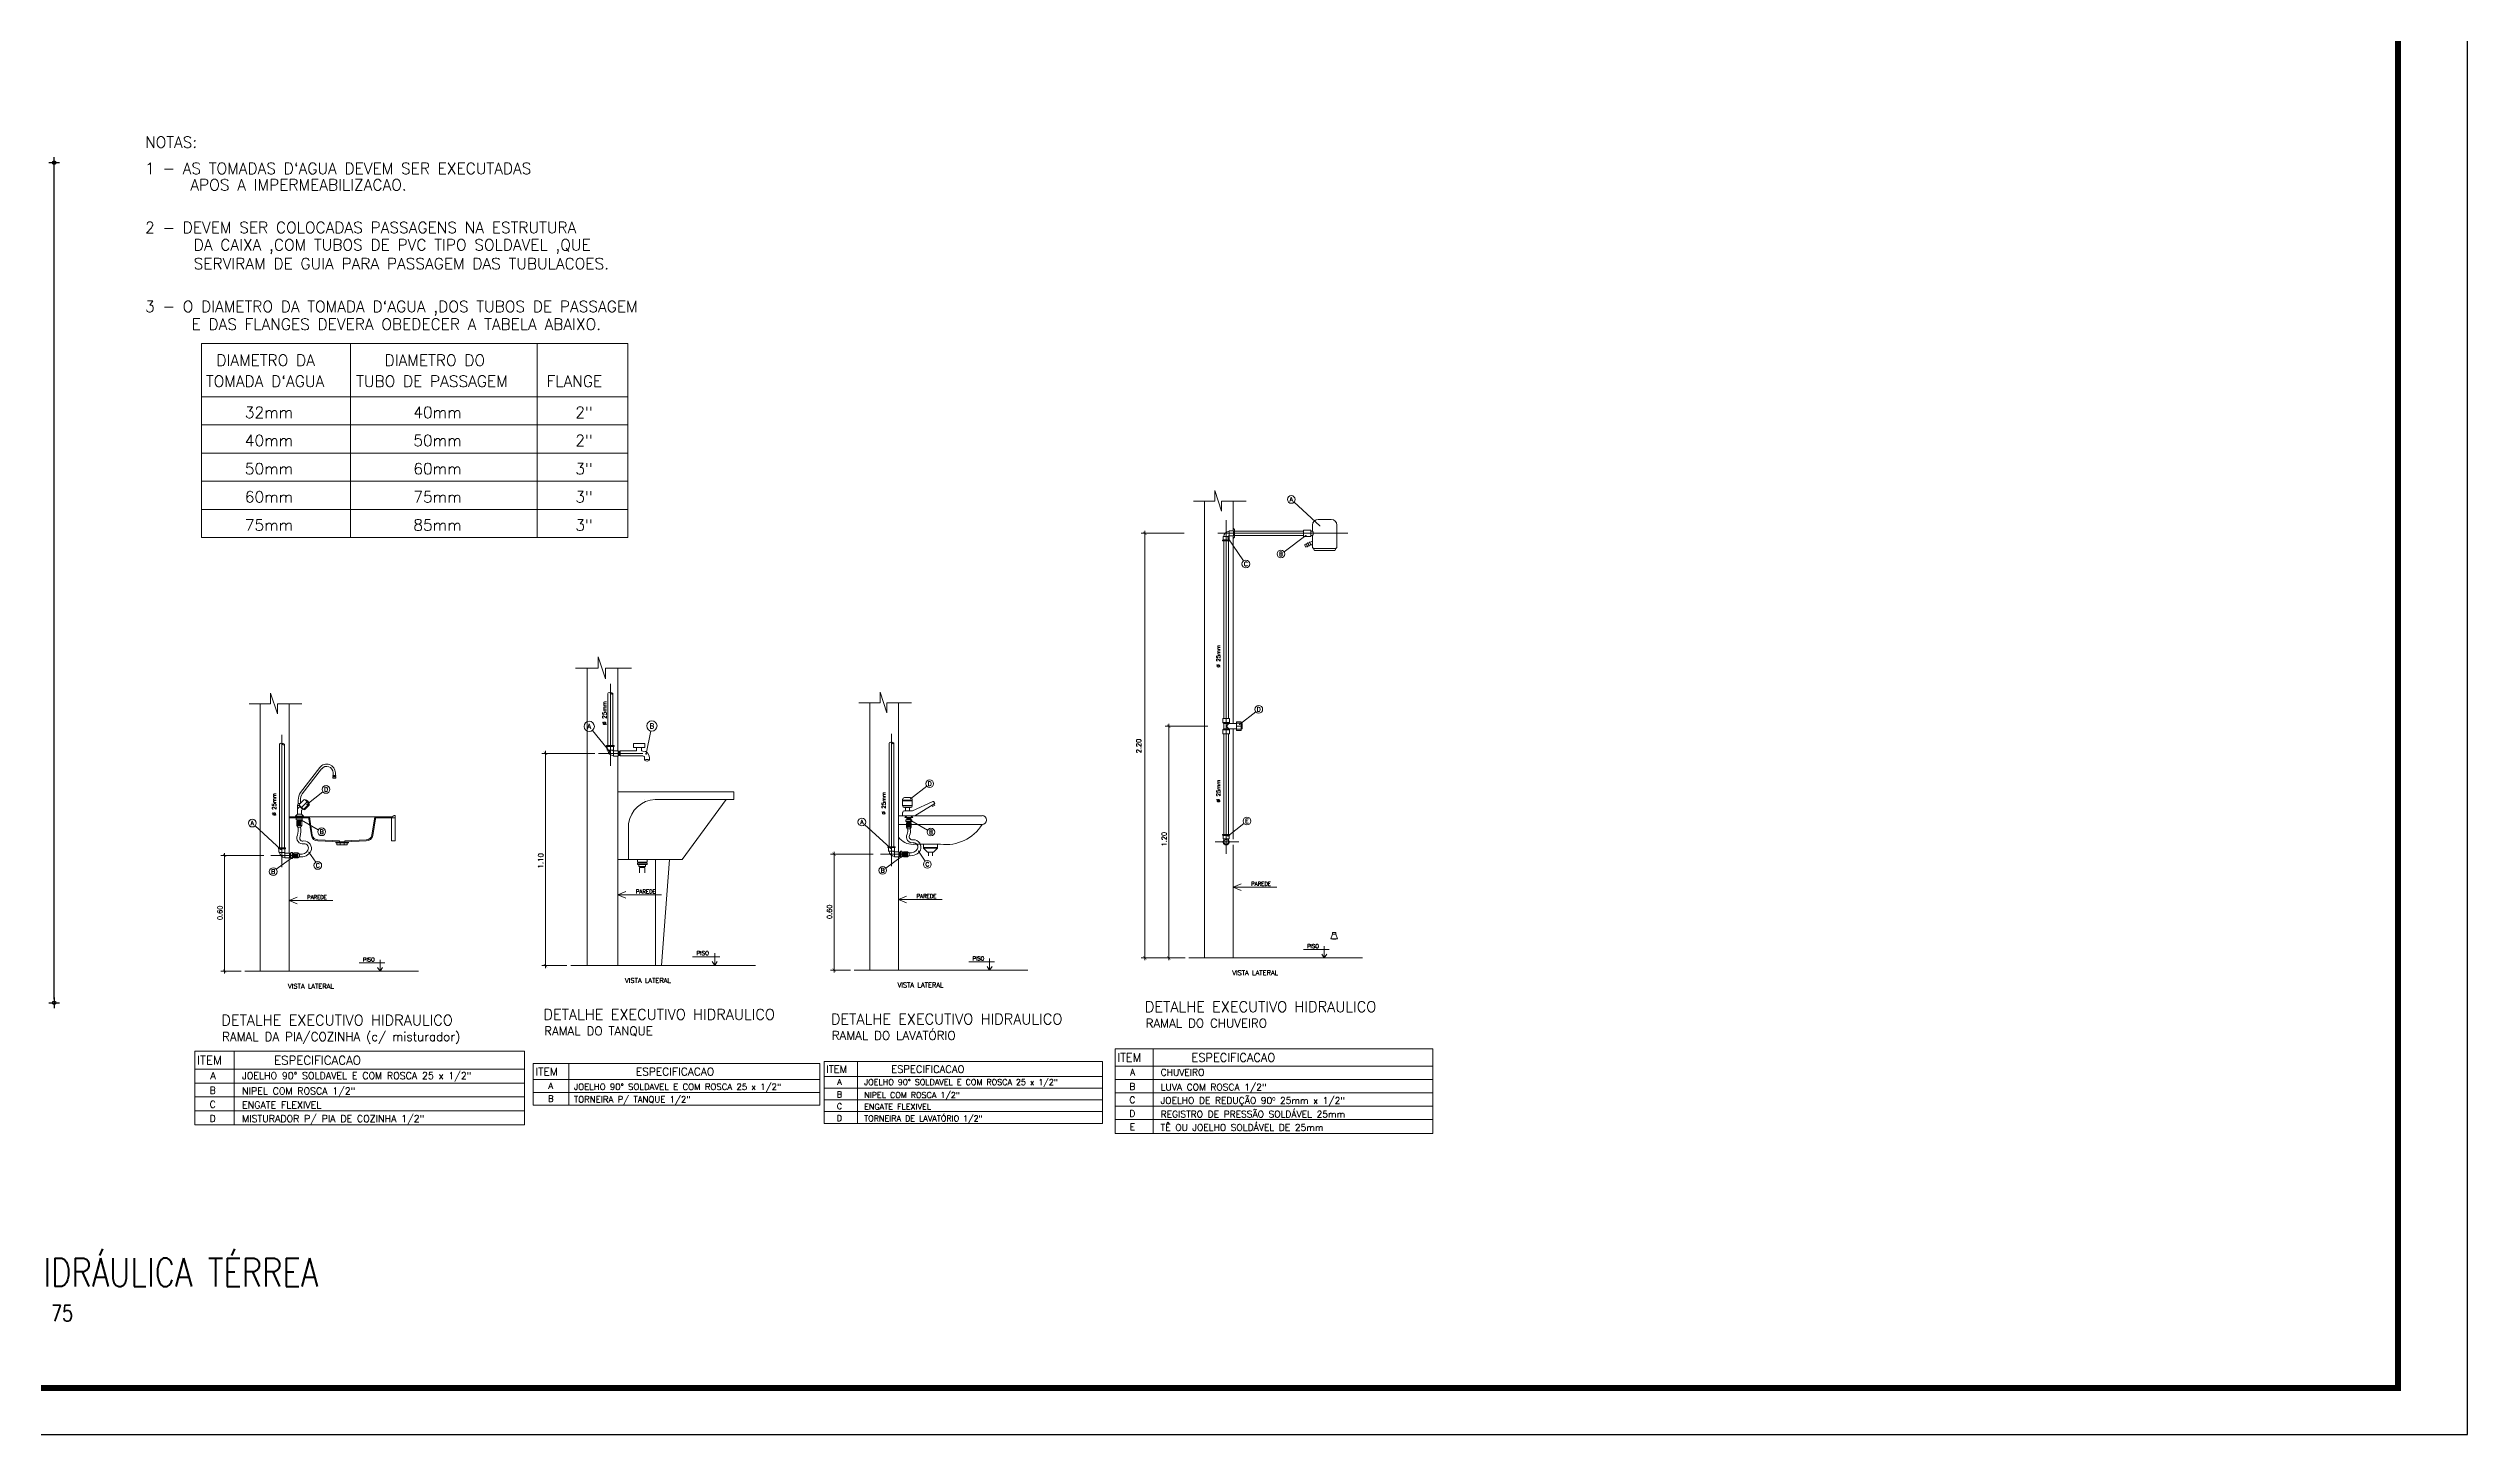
# Model space of a CAD drawing. Header units: millimetres. Extents: x 2426 to 2585, y 1215 to 1309.
# Drawn here: x 2544.57 to 2583.45, y 1264.55 to 1286.82 of the extents above; entities that cross this region are included whole.
import ezdxf
from ezdxf.enums import TextEntityAlignment as Align

# ---------------------------------------------------------------- set-up
doc = ezdxf.new("R2010")
doc.units = ezdxf.units.MM
doc.linetypes.add('CENTER2', pattern=[28.575, 19.05, -3.175, 3.175, -3.175])
for name, color, linetype in [('01', 1, 'Continuous'), ('COTAS', 7, 'Continuous'), ('DETALLHES_HIDRAULICO', 4, 'Continuous'), ('TEXTO0', 7, 'Continuous'), ('TXT_0', 7, 'Continuous'), ('TXT_1', 3, 'Continuous'), ('TXT_2', 6, 'Continuous')]:
    doc.layers.add(name, color=color, linetype=linetype)
for name, color, linetype, lineweight in [('E-TXT-G', 3, 'Continuous', 30), ('E-TXT-W', 7, 'Continuous', 15), ('E-TXT-Y', 2, 'Continuous', 40)]:
    doc.layers.add(name, color=color, linetype=linetype, lineweight=lineweight)
doc.styles.add('ADITIVOCAD', font='ROMANS.shx')
doc.styles.add('REG140', font='romans.shx', dxfattribs={"width": 0.8, "height": 0.35})
doc.styles.add('REG80', font='romans.shx', dxfattribs={"width": 0.8, "height": 0.1})
doc.styles.add('SANSSERIF', font='sas_____.pfb', dxfattribs={"height": 1})
doc.styles.add('SANSSERIF2', font='sanssb__.ttf', dxfattribs={"width": 0.8})

# ---------------------------------------------------------------- blocks, each defined once
blk = doc.blocks.new('BOLA')
for p, q in [((-1.44, 0), (1.44, 0)), ((0, -1.44), (0, 1.44))]:
    blk.add_line(p, q)
blk.add_circle((0, 0), 0.452)
blk = doc.blocks.new('_ARCHTICK')
at = {"color": 0, "linetype": 'ByBlock', "const_width": 0.15}
blk.add_lwpolyline([(-0.5, -0.5), (0.5, 0.5)], dxfattribs=at)
blk = doc.blocks.new('IND_DES')
at = {"layer": 'E-TXT-W'}
blk.add_line((0.027, -0.243), (0.198, -0.243), dxfattribs=at)
at = {"layer": 'E-TXT-G', "style": 'REG80', "width": 0.8}
for s, p in [('ESCALA', (-0.446, -0.286)), ('1', (0.243, -0.286)), (':', (0.399, -0.271))]:
    blk.add_text(s, height=0.1, dxfattribs=at).set_placement(p)
blk.add_attdef('ESCALA', (0.49, -0.281), '', height=0.1, dxfattribs=at)
at = {"layer": 'E-TXT-W', "style": 'SANSSERIF2', "width": 0.6}
blk.add_attdef('00', text='', height=0.4, dxfattribs=at).set_placement((-0.708, -0.288), align=Align.CENTER)
at = {"layer": 'E-TXT-Y', "style": 'REG140', "width": 0.8}
for tag, p in [('PROJETO', (-0.456, 0.183)), ('DESENHO', (-0.458, -0.066))]:
    blk.add_attdef(tag, p, '', height=0.175, dxfattribs=at)

msp = doc.modelspace()

# ---------------------------------------------------------------- linework, layer by layer
at = {"layer": '01', "lineweight": 18}
for p, q in [((2565.18, 1272.517), (2565.207, 1272.588)), ((2565.288, 1272.517), (2565.18, 1272.517)), ((2565.18, 1272.517), (2565.18, 1272.513)), ((2565.207, 1272.588), (2565.207, 1272.615)), ((2565.207, 1272.615), (2565.261, 1272.615)), ((2565.207, 1272.588), (2565.261, 1272.588)), ((2565.261, 1272.615), (2565.261, 1272.588)), ((2565.261, 1272.588), (2565.288, 1272.517)), ((2565.288, 1272.513), (2565.288, 1272.517))]:
    msp.add_line(p, q, dxfattribs=at)
msp.add_arc((2565.234, 1272.761), 0.254, 257.7761, 282.2239, dxfattribs=at)
at = {"layer": 'COTAS', "color": 253, "lineweight": 30}
msp.add_line((2544.665, 1271.547), (2544.665, 1284.927), dxfattribs=at)
at = {"layer": 'DETALLHES_HIDRAULICO', "lineweight": 18}
for p, q in [((2563.636, 1279.091), (2563.614, 1279.113)), ((2564.887, 1279.162), (2564.887, 1279.064)), ((2564.98, 1279.255), (2565.186, 1279.255)), ((2565.279, 1279.162), (2565.279, 1278.816)), ((2563.461, 1278.91), (2563.461, 1276.054)), ((2563.539, 1278.91), (2563.539, 1276.054)), ((2563.548, 1279.07), (2563.62, 1279.07)), ((2563.548, 1278.992), (2563.62, 1278.992)), ((2563.636, 1278.971), (2563.614, 1278.949)), ((2563.636, 1278.971), (2563.636, 1279.091)), ((2564.741, 1279.064), (2563.636, 1279.064)), ((2564.741, 1278.997), (2563.636, 1278.997)), ((2564.741, 1279.081), (2564.863, 1279.081)), ((2564.741, 1278.981), (2564.863, 1278.981)), ((2564.887, 1278.907), (2564.761, 1278.844)), ((2564.761, 1278.844), (2564.778, 1278.81)), ((2564.887, 1278.864), (2564.778, 1278.81)), ((2564.786, 1278.866), (2564.783, 1278.865)), ((2564.783, 1278.865), (2564.808, 1278.814)), ((2564.786, 1278.866), (2564.811, 1278.816)), ((2564.81, 1278.879), (2564.808, 1278.877)), ((2564.808, 1278.877), (2564.833, 1278.827)), ((2564.811, 1278.816), (2564.808, 1278.814)), ((2564.81, 1278.879), (2564.836, 1278.828)), ((2564.836, 1278.828), (2564.833, 1278.827)), ((2564.84, 1278.893), (2564.837, 1278.892)), ((2564.837, 1278.892), (2564.863, 1278.842)), ((2564.84, 1278.893), (2564.865, 1278.843)), ((2564.887, 1279.064), (2564.863, 1279.064)), ((2564.887, 1278.997), (2564.863, 1278.997)), ((2564.865, 1278.843), (2564.863, 1278.842)), ((2564.887, 1278.997), (2564.887, 1278.816)), ((2564.918, 1278.756), (2564.896, 1278.794)), ((2564.918, 1278.785), (2565.248, 1278.785)), ((2564.918, 1278.756), (2565.248, 1278.756)), ((2565.248, 1278.756), (2565.27, 1278.794)), ((2553.562, 1276.456), (2553.562, 1275.622)), ((2553.645, 1276.456), (2553.645, 1275.622)), ((2563.444, 1276.054), (2563.556, 1276.054)), ((2563.444, 1275.989), (2563.444, 1276.054)), ((2563.556, 1275.989), (2563.444, 1275.989)), ((2563.444, 1275.989), (2563.46, 1275.973)), ((2563.503, 1275.932), (2563.556, 1275.989)), ((2563.556, 1276.054), (2563.556, 1275.989)), ((2563.664, 1276.004), (2563.664, 1275.861)), ((2563.743, 1276.004), (2563.664, 1276.004)), ((2563.743, 1275.861), (2563.743, 1276.004)), ((2548.287, 1275.641), (2548.287, 1273.976)), ((2548.365, 1275.641), (2548.365, 1273.976)), ((2558.083, 1275.659), (2558.083, 1273.994)), ((2558.161, 1275.659), (2558.161, 1273.994)), ((2563.444, 1275.875), (2563.46, 1275.892)), ((2563.444, 1275.875), (2563.444, 1275.81)), ((2563.556, 1275.875), (2563.444, 1275.875)), ((2563.444, 1275.81), (2563.556, 1275.81)), ((2563.46, 1275.973), (2563.46, 1275.892)), ((2563.46, 1275.973), (2563.54, 1275.973)), ((2563.46, 1275.892), (2563.54, 1275.892)), ((2563.461, 1275.81), (2563.461, 1274.191)), ((2563.503, 1275.932), (2563.556, 1275.875)), ((2563.539, 1275.81), (2563.539, 1274.191)), ((2563.54, 1275.973), (2563.664, 1275.973)), ((2563.54, 1275.892), (2563.664, 1275.892)), ((2563.556, 1275.81), (2563.556, 1275.875)), ((2563.664, 1275.983), (2563.743, 1275.983)), ((2563.664, 1275.932), (2563.743, 1275.932)), ((2563.664, 1275.882), (2563.743, 1275.882)), ((2563.664, 1275.861), (2563.743, 1275.861)), ((2563.759, 1275.904), (2563.759, 1275.961)), ((2548.624, 1274.867), (2548.934, 1275.269)), ((2548.653, 1274.845), (2548.964, 1275.247)), ((2553.655, 1275.535), (2553.731, 1275.535)), ((2553.655, 1275.452), (2553.731, 1275.452)), ((2553.752, 1275.53), (2553.731, 1275.53)), ((2553.741, 1275.459), (2553.731, 1275.53)), ((2553.752, 1275.459), (2553.731, 1275.459)), ((2553.746, 1275.459), (2553.737, 1275.53)), ((2553.752, 1275.459), (2553.742, 1275.53)), ((2553.752, 1275.53), (2553.763, 1275.534)), ((2553.752, 1275.459), (2553.752, 1275.53)), ((2553.763, 1275.454), (2553.752, 1275.459)), ((2553.763, 1275.454), (2553.763, 1275.534)), ((2554.105, 1275.534), (2554.105, 1275.59)), ((2549.141, 1275.139), (2549.141, 1275.129)), ((2549.19, 1275.139), (2549.141, 1275.139)), ((2549.19, 1275.129), (2549.141, 1275.129)), ((2549.19, 1275.12), (2549.141, 1275.12)), ((2549.141, 1275.12), (2549.141, 1275.098)), ((2549.19, 1275.098), (2549.141, 1275.098)), ((2549.147, 1275.184), (2549.147, 1275.139)), ((2549.147, 1275.129), (2549.147, 1275.12)), ((2549.184, 1275.183), (2549.184, 1275.139)), ((2549.184, 1275.129), (2549.184, 1275.12)), ((2549.19, 1275.139), (2549.19, 1275.129)), ((2549.19, 1275.12), (2549.19, 1275.098)), ((2548.44, 1274.476), (2548.565, 1274.476)), ((2548.44, 1274.461), (2548.565, 1274.461)), ((2548.577, 1274.518), (2548.546, 1274.487)), ((2548.546, 1274.487), (2548.67, 1274.487)), ((2548.546, 1274.487), (2548.546, 1274.476)), ((2548.556, 1274.455), (2548.652, 1274.455)), ((2548.556, 1274.455), (2548.556, 1274.428)), ((2548.565, 1274.461), (2548.565, 1274.476)), ((2548.571, 1274.455), (2548.571, 1274.487)), ((2548.571, 1274.475), (2548.637, 1274.485)), ((2548.571, 1274.469), (2548.637, 1274.478)), ((2548.571, 1274.463), (2548.637, 1274.472)), ((2548.571, 1274.456), (2548.637, 1274.465)), ((2548.587, 1274.689), (2548.577, 1274.658)), ((2548.577, 1274.658), (2548.577, 1274.581)), ((2548.607, 1274.658), (2548.577, 1274.658)), ((2548.577, 1274.581), (2548.577, 1274.518)), ((2548.577, 1274.518), (2548.639, 1274.518)), ((2548.587, 1274.745), (2548.587, 1274.689)), ((2548.615, 1274.689), (2548.587, 1274.689)), ((2548.595, 1274.625), (2548.614, 1274.643)), ((2548.606, 1274.68), (2548.675, 1274.749)), ((2548.606, 1274.658), (2548.638, 1274.626)), ((2548.658, 1274.6), (2548.614, 1274.643)), ((2548.624, 1274.745), (2548.624, 1274.698)), ((2548.637, 1274.455), (2548.637, 1274.487)), ((2548.638, 1274.626), (2548.729, 1274.718)), ((2548.639, 1274.568), (2548.639, 1274.518)), ((2548.639, 1274.518), (2548.67, 1274.487)), ((2548.643, 1274.461), (2548.643, 1274.476)), ((2548.643, 1274.476), (2548.777, 1274.476)), ((2548.643, 1274.461), (2548.752, 1274.461)), ((2548.648, 1274.59), (2548.658, 1274.6)), ((2548.652, 1274.455), (2548.652, 1274.428)), ((2548.67, 1274.487), (2548.67, 1274.476)), ((2548.671, 1274.593), (2548.762, 1274.684)), ((2548.762, 1274.662), (2548.693, 1274.593)), ((2548.73, 1274.717), (2548.697, 1274.749)), ((2548.73, 1274.717), (2548.762, 1274.684)), ((2548.777, 1274.476), (2549.809, 1274.476)), ((2549.809, 1274.476), (2550.099, 1274.476)), ((2549.833, 1274.461), (2550.146, 1274.461)), ((2550.084, 1274.461), (2550.084, 1274.088)), ((2550.13, 1274.498), (2550.099, 1274.476)), ((2550.13, 1274.498), (2550.146, 1274.498)), ((2550.146, 1274.461), (2550.146, 1274.498)), ((2550.146, 1274.461), (2550.146, 1274.088)), ((2558.236, 1274.151), (2558.236, 1274.494)), ((2558.236, 1274.494), (2558.236, 1274.151)), ((2558.236, 1274.494), (2559.578, 1274.494)), ((2558.269, 1274.494), (2558.458, 1274.494)), ((2558.301, 1274.757), (2558.301, 1274.651)), ((2558.301, 1274.742), (2558.456, 1274.742)), ((2558.301, 1274.734), (2558.456, 1274.734)), ((2558.301, 1274.66), (2558.456, 1274.66)), ((2558.301, 1274.652), (2558.456, 1274.652)), ((2558.301, 1274.544), (2558.301, 1274.494)), ((2558.329, 1274.785), (2558.428, 1274.785)), ((2558.329, 1274.623), (2558.428, 1274.623)), ((2558.329, 1274.572), (2558.452, 1274.572)), ((2558.367, 1274.494), (2558.336, 1274.463)), ((2558.336, 1274.463), (2558.464, 1274.463)), ((2558.348, 1274.572), (2558.348, 1274.622)), ((2558.367, 1274.494), (2558.433, 1274.494)), ((2558.367, 1274.429), (2558.367, 1274.463)), ((2558.367, 1274.45), (2558.433, 1274.459)), ((2558.367, 1274.443), (2558.433, 1274.452)), ((2558.367, 1274.437), (2558.433, 1274.446)), ((2558.367, 1274.43), (2558.433, 1274.439)), ((2558.411, 1274.572), (2558.411, 1274.624)), ((2558.433, 1274.494), (2558.464, 1274.463)), ((2558.433, 1274.429), (2558.433, 1274.463)), ((2558.456, 1274.757), (2558.456, 1274.651)), ((2558.459, 1274.573), (2558.784, 1274.721)), ((2558.818, 1274.691), (2558.494, 1274.494)), ((2558.769, 1274.661), (2558.782, 1274.639)), ((2558.82, 1274.662), (2558.782, 1274.639)), ((2558.804, 1274.715), (2558.818, 1274.691)), ((2558.807, 1274.684), (2558.82, 1274.662)), ((2563.614, 1274.348), (2563.614, 1274.692)), ((2563.614, 1274.692), (2563.614, 1274.348)), ((2548.556, 1274.428), (2548.652, 1274.428)), ((2548.564, 1274.336), (2548.564, 1274.404)), ((2548.564, 1274.404), (2548.644, 1274.404)), ((2548.564, 1274.336), (2548.583, 1274.31)), ((2548.564, 1274.336), (2548.644, 1274.336)), ((2548.571, 1274.404), (2548.571, 1274.428)), ((2548.571, 1274.419), (2548.637, 1274.428)), ((2548.571, 1274.412), (2548.637, 1274.421)), ((2548.571, 1274.405), (2548.637, 1274.415)), ((2548.579, 1274.336), (2548.579, 1274.404)), ((2548.583, 1274.31), (2548.625, 1274.31)), ((2548.595, 1274.336), (2548.595, 1274.404)), ((2548.61, 1274.336), (2548.61, 1274.404)), ((2548.644, 1274.336), (2548.625, 1274.31)), ((2548.626, 1274.336), (2548.626, 1274.404)), ((2548.637, 1274.404), (2548.637, 1274.428)), ((2548.644, 1274.336), (2548.644, 1274.404)), ((2549.191, 1274.074), (2549.191, 1274.055)), ((2549.393, 1274.074), (2549.191, 1274.074)), ((2549.209, 1274.055), (2549.191, 1274.055)), ((2549.376, 1274.055), (2549.209, 1274.055)), ((2549.209, 1274.023), (2549.209, 1274.055)), ((2549.248, 1274.074), (2549.248, 1274.09)), ((2549.261, 1274.023), (2549.261, 1274.055)), ((2549.323, 1274.023), (2549.323, 1274.055)), ((2549.337, 1274.074), (2549.337, 1274.09)), ((2549.376, 1274.055), (2549.376, 1274.023)), ((2549.376, 1274.055), (2549.393, 1274.055)), ((2549.393, 1274.074), (2549.393, 1274.055)), ((2550.084, 1274.088), (2550.146, 1274.088)), ((2553.895, 1273.79), (2553.895, 1274.371)), ((2559.578, 1274.353), (2558.236, 1274.353)), ((2558.352, 1274.429), (2558.352, 1274.402)), ((2558.352, 1274.429), (2558.448, 1274.429)), ((2558.352, 1274.402), (2558.448, 1274.402)), ((2558.36, 1274.379), (2558.44, 1274.379)), ((2558.36, 1274.31), (2558.36, 1274.379)), ((2558.36, 1274.31), (2558.44, 1274.31)), ((2558.36, 1274.31), (2558.379, 1274.284)), ((2558.367, 1274.393), (2558.433, 1274.402)), ((2558.367, 1274.379), (2558.367, 1274.402)), ((2558.367, 1274.387), (2558.433, 1274.396)), ((2558.367, 1274.38), (2558.433, 1274.389)), ((2558.375, 1274.31), (2558.375, 1274.379)), ((2558.379, 1274.284), (2558.421, 1274.284)), ((2558.391, 1274.31), (2558.391, 1274.379)), ((2558.406, 1274.31), (2558.406, 1274.379)), ((2558.44, 1274.31), (2558.421, 1274.284)), ((2558.422, 1274.31), (2558.422, 1274.379)), ((2558.433, 1274.379), (2558.433, 1274.402)), ((2558.44, 1274.31), (2558.44, 1274.379)), ((2558.448, 1274.429), (2558.448, 1274.402)), ((2563.46, 1274.12), (2563.46, 1274.097)), ((2563.54, 1274.12), (2563.54, 1274.097)), ((2548.374, 1273.894), (2548.446, 1273.894)), ((2548.374, 1273.816), (2548.446, 1273.816)), ((2548.469, 1273.888), (2548.446, 1273.888)), ((2548.455, 1273.822), (2548.446, 1273.888)), ((2548.469, 1273.822), (2548.446, 1273.822)), ((2548.461, 1273.822), (2548.452, 1273.888)), ((2548.468, 1273.822), (2548.459, 1273.888)), ((2548.468, 1273.807), (2548.468, 1273.903)), ((2548.468, 1273.903), (2548.494, 1273.903)), ((2548.468, 1273.807), (2548.494, 1273.807)), ((2548.494, 1273.807), (2548.494, 1273.903)), ((2548.517, 1273.888), (2548.494, 1273.888)), ((2548.503, 1273.822), (2548.494, 1273.888)), ((2548.517, 1273.822), (2548.494, 1273.822)), ((2548.509, 1273.822), (2548.5, 1273.888)), ((2548.516, 1273.822), (2548.507, 1273.888)), ((2548.517, 1273.815), (2548.517, 1273.895)), ((2548.583, 1273.895), (2548.517, 1273.895)), ((2548.583, 1273.877), (2548.517, 1273.877)), ((2548.583, 1273.861), (2548.517, 1273.861)), ((2548.583, 1273.846), (2548.517, 1273.846)), ((2548.583, 1273.83), (2548.517, 1273.83)), ((2548.583, 1273.815), (2548.517, 1273.815)), ((2548.583, 1273.815), (2548.583, 1273.895)), ((2548.583, 1273.895), (2548.609, 1273.876)), ((2548.583, 1273.815), (2548.609, 1273.834)), ((2548.609, 1273.834), (2548.609, 1273.876)), ((2549.376, 1274.023), (2549.209, 1274.023)), ((2554.038, 1273.79), (2554.038, 1273.747)), ((2554.193, 1273.747), (2554.038, 1273.747)), ((2554.038, 1273.709), (2554.038, 1273.733)), ((2554.193, 1273.733), (2554.038, 1273.733)), ((2554.193, 1273.709), (2554.038, 1273.709)), ((2554.063, 1273.709), (2554.063, 1273.678)), ((2554.168, 1273.678), (2554.063, 1273.678)), ((2554.16, 1273.659), (2554.07, 1273.659)), ((2554.07, 1273.574), (2554.07, 1273.659)), ((2554.085, 1273.747), (2554.085, 1273.733)), ((2554.085, 1273.678), (2554.085, 1273.659)), ((2554.147, 1273.747), (2554.147, 1273.733)), ((2554.147, 1273.678), (2554.147, 1273.659)), ((2554.16, 1273.574), (2554.16, 1273.659)), ((2554.168, 1273.709), (2554.168, 1273.678)), ((2554.193, 1273.79), (2554.193, 1273.747)), ((2554.193, 1273.733), (2554.193, 1273.709)), ((2554.33, 1273.785), (2554.33, 1272.087)), ((2554.556, 1273.79), (2554.423, 1272.087)), ((2558.17, 1273.912), (2558.242, 1273.912)), ((2558.17, 1273.834), (2558.242, 1273.834)), ((2558.251, 1273.84), (2558.242, 1273.907)), ((2558.265, 1273.907), (2558.242, 1273.907)), ((2558.265, 1273.84), (2558.242, 1273.84)), ((2558.257, 1273.84), (2558.248, 1273.907)), ((2558.264, 1273.84), (2558.255, 1273.907)), ((2558.264, 1273.921), (2558.29, 1273.921)), ((2558.264, 1273.825), (2558.264, 1273.921)), ((2558.264, 1273.825), (2558.29, 1273.825)), ((2558.29, 1273.825), (2558.29, 1273.921)), ((2558.299, 1273.84), (2558.29, 1273.907)), ((2558.313, 1273.907), (2558.29, 1273.907)), ((2558.313, 1273.84), (2558.29, 1273.84)), ((2558.305, 1273.84), (2558.296, 1273.907)), ((2558.312, 1273.84), (2558.303, 1273.907)), ((2558.379, 1273.914), (2558.313, 1273.914)), ((2558.313, 1273.833), (2558.313, 1273.914)), ((2558.379, 1273.895), (2558.313, 1273.895)), ((2558.379, 1273.879), (2558.313, 1273.879)), ((2558.379, 1273.864), (2558.313, 1273.864)), ((2558.379, 1273.848), (2558.313, 1273.848)), ((2558.379, 1273.833), (2558.313, 1273.833)), ((2558.379, 1273.914), (2558.405, 1273.894)), ((2558.379, 1273.833), (2558.379, 1273.914)), ((2558.379, 1273.833), (2558.405, 1273.852)), ((2558.405, 1273.852), (2558.405, 1273.894)), ((2558.908, 1274.034), (2558.468, 1274.034)), ((2558.638, 1274.034), (2558.638, 1273.97)), ((2558.861, 1273.98), (2558.638, 1273.98)), ((2558.861, 1273.97), (2558.638, 1273.97)), ((2558.7, 1273.908), (2558.638, 1273.97)), ((2558.827, 1273.97), (2558.672, 1273.97)), ((2558.799, 1273.908), (2558.7, 1273.908)), ((2558.718, 1273.908), (2558.718, 1273.847)), ((2558.78, 1273.908), (2558.78, 1273.847)), ((2558.861, 1273.97), (2558.799, 1273.908)), ((2558.861, 1274.034), (2558.861, 1273.97))]:
    msp.add_line(p, q, dxfattribs=at)
for points in [[(2563.443, 1278.916, 0.414214), (2563.449, 1278.91), (2563.551, 1278.91, 0.414214), (2563.557, 1278.916), (2563.557, 1278.918, 0.414214), (2563.551, 1278.924), (2563.449, 1278.924, 0.414214), (2563.443, 1278.918)], [(2553.543, 1275.616, -0.414214), (2553.549, 1275.622), (2553.658, 1275.622, -0.414214), (2553.665, 1275.616), (2553.665, 1275.614, -0.414214), (2553.658, 1275.607), (2553.549, 1275.607, -0.414214), (2553.543, 1275.614)], [(2563.443, 1274.185, -0.414214), (2563.449, 1274.191), (2563.551, 1274.191, -0.414214), (2563.557, 1274.185), (2563.557, 1274.184, -0.414214), (2563.551, 1274.177), (2563.449, 1274.177, -0.414214), (2563.443, 1274.184)], [(2548.268, 1273.969, -0.414214), (2548.275, 1273.976), (2548.377, 1273.976, -0.414214), (2548.383, 1273.969), (2548.383, 1273.968, -0.414214), (2548.377, 1273.962), (2548.275, 1273.962, -0.414214), (2548.268, 1273.968)], [(2558.064, 1273.988, -0.414214), (2558.071, 1273.994), (2558.173, 1273.994, -0.414214), (2558.179, 1273.988), (2558.179, 1273.986, -0.414214), (2558.173, 1273.98), (2558.071, 1273.98, -0.414214), (2558.064, 1273.986)]]:
    msp.add_lwpolyline(points, format="xyb", close=True, dxfattribs=at)
for points in [[(2563.548, 1278.924), (2563.548, 1278.974, 0.414214), (2563.54, 1278.982), (2563.46, 1278.982, 0.414214), (2563.452, 1278.974), (2563.452, 1278.924)], [(2563.548, 1279.07), (2563.548, 1278.992, 0.41461)], [(2563.62, 1278.992), (2563.62, 1279.07, 0.414614)], [(2564.741, 1279.081), (2564.741, 1278.981, 0.415805)], [(2564.863, 1278.981), (2564.863, 1279.081, 0.41647)], [(2553.655, 1275.607), (2553.655, 1275.554, -0.414214), (2553.646, 1275.546), (2553.561, 1275.546, -0.414214), (2553.552, 1275.554), (2553.552, 1275.607)], [(2553.655, 1275.452), (2553.655, 1275.535, -0.414214)], [(2553.731, 1275.535), (2553.731, 1275.452, -0.414214)], [(2553.763, 1275.454), (2554.127, 1275.454, -0.414214), (2554.153, 1275.428), (2554.153, 1275.384)], [(2554.232, 1275.384), (2554.232, 1275.428, 0.412616), (2554.127, 1275.533), (2554.105, 1275.534), (2554.105, 1275.534)], [(2548.75, 1274.474), (2548.798, 1274.178, 0.362853), (2548.905, 1274.088), (2549.248, 1274.074, 0.357918)], [(2548.766, 1274.476), (2548.814, 1274.18, 0.362465), (2548.905, 1274.104), (2549.248, 1274.09, 0.357382)], [(2549.337, 1274.09), (2549.681, 1274.104, 0.362465), (2549.772, 1274.18), (2549.82, 1274.476)], [(2549.337, 1274.074), (2549.681, 1274.088, 0.362853), (2549.787, 1274.178), (2549.836, 1274.474)], [(2563.548, 1274.177), (2563.548, 1274.127, -0.414214), (2563.54, 1274.12), (2563.46, 1274.12, -0.414214), (2563.452, 1274.127), (2563.452, 1274.177)], [(2548.374, 1273.962), (2548.374, 1273.912, -0.414214), (2548.366, 1273.904), (2548.286, 1273.904, -0.414214), (2548.278, 1273.912), (2548.278, 1273.962)], [(2548.374, 1273.816), (2548.374, 1273.894, -0.414214)], [(2548.446, 1273.894), (2548.446, 1273.816, -0.414214)], [(2558.17, 1273.98), (2558.17, 1273.93, -0.414214), (2558.162, 1273.922), (2558.081, 1273.922, -0.414214), (2558.074, 1273.93), (2558.074, 1273.98)], [(2558.17, 1273.834), (2558.17, 1273.912, -0.414214)], [(2558.242, 1273.912), (2558.242, 1273.834, -0.414214)]]:
    msp.add_lwpolyline(points, format="xyb", dxfattribs=at)
msp.add_lwpolyline([(2553.973, 1275.59), (2554.026, 1275.59), (2554.105, 1275.59), (2554.158, 1275.59), (2554.158, 1275.656), (2553.973, 1275.656)], close=True, dxfattribs=at)
for points in [[(2553.763, 1275.534), (2554.026, 1275.534), (2554.026, 1275.59)], [(2554.322, 1274.754), (2555.587, 1274.754), (2555.587, 1274.878), (2553.725, 1274.878)], [(2553.725, 1273.79), (2554.758, 1273.79), (2555.462, 1274.752)], [(2554.152, 1274.754), (2554.152, 1274.754)]]:
    msp.add_lwpolyline(points, dxfattribs=at)
msp.add_circle((2563.5, 1274.072), 0.0392, dxfattribs=at)
for centre, radius, start, end in [((2564.98, 1279.162), 0.093, 90, 180), ((2565.186, 1279.162), 0.093, 0, 90), ((2563.552, 1278.974), 0.0911, 92.3839, 175.0989), ((2563.548, 1278.984), 0.01, 91.6826, 193.0167), ((2564.855, 1279.031), 0.0457, 313.3301, 46.6699), ((2564.918, 1278.816), 0.031, 180, 270), ((2565.248, 1278.816), 0.031, 270, 0), ((2553.586, 1276.448), 0.0252, 23.9362, 161.812), ((2553.618, 1276.439), 0.0316, 31.4928, 118.6282), ((2553.628, 1276.466), 0.0201, 203.9362, 328.4778), ((2548.31, 1275.633), 0.0237, 23.9362, 161.812), ((2548.339, 1275.625), 0.0298, 31.4928, 118.6282), ((2548.348, 1275.651), 0.0189, 203.9362, 328.4778), ((2558.105, 1275.652), 0.0237, 23.9362, 161.812), ((2558.135, 1275.643), 0.0298, 31.4928, 118.6282), ((2558.144, 1275.669), 0.0189, 203.9362, 328.4778), ((2563.743, 1275.961), 0.0162, 358.8211, 90.4755), ((2563.743, 1275.904), 0.0162, 269.5245, 1.1789), ((2549.045, 1275.183), 0.14, 360, 142.2873), ((2549.045, 1275.184), 0.102, 360, 142.2873), ((2553.659, 1275.554), 0.0969, 184.9011, 267.6161), ((2553.655, 1275.544), 0.0107, 166.9833, 268.3174), ((2554.193, 1275.333), 0.0648, 52.3266, 127.6734), ((2554.193, 1275.435), 0.0648, 232.3266, 307.6734), ((2548.806, 1274.745), 0.219, 146.2405, 180.0922), ((2548.806, 1274.746), 0.183, 147.1637, 180.1091), ((2548.639, 1274.581), 0.062, 135, 180), ((2548.617, 1274.669), 0.0155, 135, 225), ((2548.628, 1274.583), 0.0444, 12.9432, 77.0568), ((2548.67, 1274.568), 0.031, 135, 180), ((2548.682, 1274.604), 0.0155, 225, 315), ((2548.686, 1274.738), 0.0155, 45, 135), ((2548.693, 1274.679), 0.069, 4.5621, 85.4379), ((2548.752, 1274.673), 0.0155, 315, 45), ((2554.343, 1274.301), 0.453, 92.5756, 171.131), ((2558.329, 1274.757), 0.0279, 90, 180), ((2558.329, 1274.651), 0.0279, 180, 270), ((2558.329, 1274.544), 0.0279, 90, 180), ((2558.428, 1274.757), 0.0279, 0, 90), ((2558.428, 1274.651), 0.0279, 270, 0), ((2558.452, 1274.587), 0.0155, 270, 294.3804), ((2558.79, 1274.707), 0.0155, 31.167, 114.3804), ((2559.578, 1274.424), 0.0707, 270, 90), ((2548.659, 1274.134), 0.094, 150.9522, 282.8156), ((2548.165, 1274.266), 0.421, 348.1567, 5.9726), ((2548.66, 1274.134), 0.0487, 151.9195, 291.8408), ((2548.331, 1274.248), 0.3, 342.3158, 11.8535), ((2548.678, 1273.967), 0.122, 339.097, 89.8531), ((2558.46, 1274.306), 0.273, 214.7453, 271.7411), ((2558.454, 1274.152), 0.094, 150.9522, 282.8156), ((2558.196, 1274.255), 0.186, 342.1296, 8.9912), ((2558.456, 1274.153), 0.0487, 151.9195, 291.8408), ((2558.273, 1274.24), 0.154, 335.2561, 16.5462), ((2558.474, 1273.985), 0.122, 339.097, 89.8531), ((2558.477, 1273.991), 0.0694, 332.525, 91.4922), ((2558.994, 1274.716), 0.687, 262.8404, 328.1574), ((2563.5, 1274.072), 0.0475, 148.0402, 31.9598), ((2548.378, 1273.912), 0.0911, 184.9011, 267.6161), ((2548.374, 1273.902), 0.01, 166.9833, 268.3174), ((2548.631, 1274), 0.126, 260.0502, 332.0735), ((2548.639, 1274.004), 0.173, 260.0502, 332.0735), ((2548.681, 1273.973), 0.0694, 332.525, 91.4922), ((2558.174, 1273.93), 0.0911, 184.9011, 267.6161), ((2558.17, 1273.92), 0.01, 166.9833, 268.3174), ((2558.427, 1274.019), 0.126, 260.0502, 332.0735), ((2558.435, 1274.023), 0.173, 260.0502, 332.0735)]:
    msp.add_arc(centre, radius, start, end, dxfattribs=at)
at = {"layer": 'TEXTO0', "linetype": 'ByBlock'}
msp.add_lwpolyline([(2508.914, 1264.548), (2583.451, 1264.548), (2583.451, 1309.098), (2508.914, 1309.098)], close=True, dxfattribs=at)
at = {"layer": 'TEXTO0', "linetype": 'ByBlock', "const_width": 0.1}
msp.add_lwpolyline([(2509.664, 1265.298), (2582.332, 1265.298), (2582.332, 1308.348), (2509.664, 1308.348)], close=True, dxfattribs=at)
at = {"layer": 'TXT_0', "lineweight": 18}
for p, q in [((2565.005, 1279.153), (2564.592, 1279.533)), ((2563.529, 1278.961), (2563.781, 1278.591)), ((2564.782, 1278.995), (2564.43, 1278.736)), ((2563.716, 1275.961), (2563.975, 1276.164)), ((2553.599, 1275.512), (2553.316, 1275.865)), ((2554.178, 1275.489), (2554.254, 1275.855)), ((2548.726, 1274.673), (2548.985, 1274.876)), ((2558.429, 1274.767), (2558.688, 1274.97)), ((2548.308, 1273.952), (2547.894, 1274.332)), ((2548.64, 1274.423), (2548.91, 1274.266)), ((2558.104, 1273.97), (2557.69, 1274.35)), ((2558.431, 1274.418), (2558.702, 1274.261)), ((2563.527, 1274.166), (2563.786, 1274.369)), ((2548.48, 1273.813), (2548.235, 1273.632)), ((2548.759, 1273.907), (2548.868, 1273.745)), ((2558.276, 1273.831), (2558.031, 1273.651)), ((2558.555, 1273.925), (2558.664, 1273.764)), ((2553.725, 1273.223), (2553.854, 1273.276)), ((2563.614, 1273.346), (2563.743, 1273.399)), ((2563.614, 1273.346), (2564.316, 1273.346)), ((2563.614, 1273.346), (2563.743, 1273.293)), ((2548.44, 1273.131), (2548.569, 1273.183)), ((2548.44, 1273.131), (2548.569, 1273.078)), ((2548.44, 1273.131), (2549.142, 1273.131)), ((2553.725, 1273.223), (2553.854, 1273.17)), ((2553.725, 1273.223), (2554.427, 1273.223)), ((2558.236, 1273.149), (2558.365, 1273.202)), ((2558.236, 1273.149), (2558.938, 1273.149)), ((2558.236, 1273.149), (2558.365, 1273.096)), ((2549.569, 1272.127), (2549.98, 1272.127)), ((2549.902, 1272.179), (2549.902, 1271.995)), ((2554.925, 1272.228), (2555.363, 1272.228)), ((2555.28, 1272.087), (2555.238, 1272.149)), ((2555.28, 1272.283), (2555.28, 1272.087)), ((2555.28, 1272.087), (2555.321, 1272.149)), ((2559.365, 1272.145), (2559.776, 1272.145)), ((2559.698, 1272.197), (2559.698, 1272.013)), ((2564.743, 1272.343), (2565.154, 1272.343)), ((2565.076, 1272.21), (2565.037, 1272.269)), ((2565.076, 1272.395), (2565.076, 1272.21)), ((2565.076, 1272.21), (2565.115, 1272.269)), ((2549.902, 1271.995), (2549.863, 1272.053)), ((2549.902, 1271.995), (2549.941, 1272.053)), ((2559.698, 1272.013), (2559.659, 1272.072)), ((2559.698, 1272.013), (2559.737, 1272.072)), ((2546.926, 1270.198), (2552.222, 1270.198)), ((2561.715, 1270.256), (2566.821, 1270.256)), ((2546.926, 1269.975), (2552.222, 1269.975)), ((2552.365, 1270.046), (2556.97, 1270.046)), ((2557.042, 1270.114), (2561.511, 1270.114)), ((2557.042, 1269.926), (2561.511, 1269.926)), ((2561.715, 1270.042), (2566.821, 1270.042)), ((2561.715, 1269.827), (2566.821, 1269.827)), ((2546.926, 1269.753), (2552.222, 1269.753)), ((2557.042, 1269.738), (2561.511, 1269.738)), ((2561.715, 1269.612), (2566.821, 1269.612))]:
    msp.add_line(p, q, dxfattribs=at)
at = {"layer": 'TXT_0', "linetype": 'CENTER2', "lineweight": 18}
for p, q in [((2563.5, 1279.243), (2563.5, 1273.882)), ((2565.455, 1279.031), (2563.366, 1279.031)), ((2553.604, 1276.615), (2553.604, 1275.293)), ((2548.326, 1275.791), (2548.326, 1273.666)), ((2558.122, 1275.809), (2558.122, 1273.684)), ((2554.123, 1275.494), (2553.415, 1275.494)), ((2563.703, 1274.071), (2563.322, 1274.071)), ((2548.528, 1273.855), (2548.148, 1273.855)), ((2558.324, 1273.873), (2557.944, 1273.873))]:
    msp.add_line(p, q, dxfattribs=at)
at = {"layer": 'TXT_0', "linetype": 'ByBlock', "lineweight": 18}
for p, q in [((2562.823, 1279.031), (2562.136, 1279.031)), ((2562.194, 1272.172), (2562.194, 1279.07)), ((2563.206, 1275.931), (2562.519, 1275.931)), ((2562.577, 1272.172), (2562.577, 1275.97)), ((2553.353, 1275.494), (2552.501, 1275.494)), ((2552.562, 1272.042), (2552.562, 1275.535)), ((2548.032, 1273.855), (2547.345, 1273.855)), ((2547.403, 1271.956), (2547.403, 1273.894)), ((2557.828, 1273.873), (2557.141, 1273.873)), ((2557.199, 1271.974), (2557.199, 1273.912)), ((2562.777, 1272.21), (2562.136, 1272.21)), ((2562.843, 1272.21), (2562.519, 1272.21)), ((2547.669, 1271.995), (2547.345, 1271.995)), ((2552.905, 1272.084), (2552.501, 1272.084)), ((2557.465, 1272.013), (2557.141, 1272.013))]:
    msp.add_line(p, q, dxfattribs=at)
at = {"layer": 'TXT_0', "linetype": 'CENTER2', "lineweight": 18}
for points in [[(2563.819, 1279.547), (2563.426, 1279.547), (2563.426, 1279.387), (2563.317, 1279.718), (2563.317, 1279.547), (2562.974, 1279.547)], [(2553.943, 1276.866), (2553.525, 1276.866), (2553.525, 1276.695), (2553.409, 1277.048), (2553.409, 1276.866), (2553.044, 1276.866)], [(2548.645, 1276.291), (2548.252, 1276.291), (2548.252, 1276.13), (2548.143, 1276.462), (2548.143, 1276.291), (2547.8, 1276.291)], [(2558.441, 1276.309), (2558.048, 1276.309), (2558.048, 1276.148), (2557.939, 1276.48), (2557.939, 1276.309), (2557.596, 1276.309)]]:
    msp.add_lwpolyline(points, dxfattribs=at)
at = {"layer": 'TXT_0', "lineweight": 18}
for points, const_width in [([(2565, 1279.153, 1), (2565.01, 1279.153, 1)], 0.0103), ([(2563.524, 1278.961, 1), (2563.534, 1278.961, 1)], 0.0103), ([(2564.777, 1278.995, 1), (2564.787, 1278.995, 1)], 0.0103), ([(2563.711, 1275.961, 1), (2563.722, 1275.961, 1)], 0.0103), ([(2553.592, 1275.512, 1), (2553.605, 1275.512, 1)], 0.0137), ([(2554.171, 1275.489, 1), (2554.185, 1275.489, 1)], 0.0137), ([(2548.635, 1274.423, 1), (2548.645, 1274.423, 1)], 0.0103), ([(2548.721, 1274.673, 1), (2548.731, 1274.673, 1)], 0.0103), ([(2558.424, 1274.767, 1), (2558.434, 1274.767, 1)], 0.0103), ([(2558.426, 1274.418, 1), (2558.437, 1274.418, 1)], 0.0103), ([(2563.522, 1274.166, 1), (2563.532, 1274.166, 1)], 0.0103), ([(2548.303, 1273.952, 1), (2548.313, 1273.952, 1)], 0.0103), ([(2548.475, 1273.813, 1), (2548.485, 1273.813, 1)], 0.0103), ([(2548.754, 1273.907, 1), (2548.764, 1273.907, 1)], 0.0103), ([(2558.099, 1273.97, 1), (2558.109, 1273.97, 1)], 0.0103), ([(2558.271, 1273.831, 1), (2558.281, 1273.831, 1)], 0.0103), ([(2558.55, 1273.925, 1), (2558.56, 1273.925, 1)], 0.0103)]:
    msp.add_lwpolyline(points, format="xyb", close=True, dxfattribs=dict(at, const_width=const_width))
for centre, radius in [((2564.546, 1279.575), 0.062), ((2564.38, 1278.699), 0.062), ((2563.816, 1278.539), 0.062), ((2553.264, 1275.929), 0.0825), ((2554.271, 1275.935), 0.0825), ((2564.024, 1276.202), 0.062), ((2549.034, 1274.915), 0.062), ((2558.736, 1275.008), 0.062), ((2547.849, 1274.374), 0.062), ((2557.645, 1274.392), 0.062), ((2563.834, 1274.408), 0.062), ((2548.964, 1274.235), 0.062), ((2558.755, 1274.23), 0.062), ((2548.185, 1273.595), 0.062), ((2548.902, 1273.694), 0.062), ((2557.981, 1273.614), 0.062), ((2558.698, 1273.712), 0.062)]:
    msp.add_circle(centre, radius, dxfattribs=at)
at = {"layer": 'TXT_1', "lineweight": 18}
for p, q in [((2563.149, 1279.547), (2563.149, 1272.21)), ((2563.614, 1279.547), (2563.614, 1279.07)), ((2563.614, 1278.992), (2563.614, 1275.973)), ((2553.23, 1276.866), (2553.23, 1272.087)), ((2553.725, 1276.866), (2553.725, 1275.535)), ((2547.975, 1276.291), (2547.975, 1271.995)), ((2548.44, 1276.291), (2548.44, 1273.903)), ((2557.771, 1276.309), (2557.771, 1272.013)), ((2558.236, 1276.309), (2558.236, 1273.921)), ((2563.614, 1275.892), (2563.614, 1274.119)), ((2553.725, 1275.452), (2553.725, 1272.087)), ((2548.44, 1273.807), (2548.44, 1271.995)), ((2558.236, 1273.825), (2558.236, 1272.013)), ((2563.614, 1274.023), (2563.614, 1272.21))]:
    msp.add_line(p, q, dxfattribs=at)
at = {"layer": 'TXT_2', "lineweight": 18}
for p, q in [((2547.032, 1282.079), (2547.032, 1278.962)), ((2547.032, 1282.079), (2553.885, 1282.079)), ((2549.428, 1282.079), (2549.428, 1281.226)), ((2552.427, 1282.079), (2552.427, 1281.226)), ((2553.885, 1282.079), (2553.885, 1278.962)), ((2547.032, 1281.226), (2553.885, 1281.226)), ((2549.428, 1281.226), (2549.428, 1278.962)), ((2552.427, 1281.226), (2552.427, 1278.962)), ((2547.032, 1280.773), (2553.885, 1280.773)), ((2547.032, 1280.32), (2553.885, 1280.32)), ((2547.032, 1279.867), (2553.885, 1279.867)), ((2547.032, 1279.415), (2553.885, 1279.415)), ((2547.032, 1278.962), (2553.885, 1278.962)), ((2565.693, 1272.21), (2562.902, 1272.21)), ((2550.519, 1271.995), (2547.727, 1271.995)), ((2555.936, 1272.087), (2552.967, 1272.087)), ((2560.315, 1272.013), (2557.523, 1272.013)), ((2546.926, 1269.525), (2546.926, 1270.71)), ((2546.926, 1270.71), (2552.222, 1270.71)), ((2547.559, 1269.525), (2547.559, 1270.71)), ((2552.222, 1269.525), (2552.222, 1270.71)), ((2557.042, 1270.546), (2561.511, 1270.546)), ((2557.042, 1269.546), (2557.042, 1270.546)), ((2557.576, 1269.546), (2557.576, 1270.546)), ((2561.511, 1269.546), (2561.511, 1270.546)), ((2561.715, 1270.75), (2566.821, 1270.75)), ((2561.715, 1269.387), (2561.715, 1270.75)), ((2562.325, 1269.387), (2562.325, 1270.75)), ((2566.821, 1269.387), (2566.821, 1270.75)), ((2546.926, 1270.421), (2552.222, 1270.421)), ((2552.365, 1270.514), (2556.97, 1270.514)), ((2552.365, 1269.84), (2552.365, 1270.514)), ((2552.365, 1270.252), (2556.97, 1270.252)), ((2552.937, 1269.84), (2552.937, 1270.514)), ((2556.97, 1269.84), (2556.97, 1270.514)), ((2557.042, 1270.301), (2561.511, 1270.301)), ((2561.715, 1270.471), (2566.821, 1270.471)), ((2552.365, 1269.84), (2556.97, 1269.84)), ((2546.926, 1269.525), (2552.222, 1269.525)), ((2557.042, 1269.546), (2561.511, 1269.546)), ((2561.715, 1269.387), (2566.821, 1269.387))]:
    msp.add_line(p, q, dxfattribs=at)

# ---------------------------------------------------------------- block references
at = {"lineweight": 18}
ref = msp.add_blockref('IND_DES', (2543.345, 1267.1), dxfattribs=dict(at, xscale=2.591993519999988, yscale=2.591993519999988, zscale=2.591993519999988))
ref.add_attrib('00', '02', dxfattribs={"layer": 'E-TXT-W', "height": 1.0368, "style": 'SANSSERIF', "width": 0.6}).set_placement((2541.509, 1266.353), align=Align.CENTER)
ref.add_attrib('DESENHO', 'PLANTA HIDRÁULICA TÉRREA', (2542.158, 1266.929), dxfattribs={"layer": 'E-TXT-Y', "height": 0.4536, "style": 'REG140', "width": 0.8})
ref.add_attrib('ESCALA', '75', (2544.615, 1266.371), dxfattribs={"layer": 'E-TXT-G', "height": 0.2592, "style": 'REG80', "width": 0.8})
at = {"layer": 'COTAS', "color": 253, "lineweight": 30, "xscale": 0.06, "yscale": 0.06, "zscale": 0.06}
for p, rotation in [((2544.665, 1284.987), 90), ((2544.665, 1271.487), 270)]:
    msp.add_blockref('BOLA', p, dxfattribs=dict(at, rotation=rotation))
at = {"layer": 'TXT_0', "linetype": 'ByBlock', "lineweight": 18}
for p, xscale, yscale, zscale, rotation in [((2562.194, 1279.031), 0.05040300537806053, 0.05040300537806053, 0.05040300537806053, 90), ((2562.577, 1275.931), 0.05040300537806053, 0.05040300537806053, 0.05040300537806053, 90), ((2552.562, 1275.494), 0.05359805735663073, 0.05359805735663073, 0.05359805735663073, 90), ((2547.403, 1273.855), 0.05040300537806053, 0.05040300537806053, 0.05040300537806053, 90), ((2557.199, 1273.873), 0.05040300537806053, 0.05040300537806053, 0.05040300537806053, 90), ((2552.562, 1272.084), 0.05359805735663073, 0.05359805735663073, 0.05359805735663073, 270), ((2562.194, 1272.21), 0.05040300537806053, 0.05040300537806053, 0.05040300537806053, 270), ((2562.577, 1272.21), 0.05040300537806053, 0.05040300537806053, 0.05040300537806053, 270), ((2547.403, 1271.995), 0.05040300537806053, 0.05040300537806053, 0.05040300537806053, 270), ((2557.199, 1272.013), 0.05040300537806053, 0.05040300537806053, 0.05040300537806053, 270)]:
    msp.add_blockref('_ARCHTICK', p, dxfattribs=dict(at, xscale=xscale, yscale=yscale, zscale=zscale, rotation=rotation))

# ---------------------------------------------------------------- texts
at = {"layer": 'TXT_0', "lineweight": 18, "style": 'ADITIVOCAD'}
for s, height, p in [('NOTAS:', 0.1811, (2546.126, 1285.225)), ('1 - AS TOMADAS D`AGUA DEVEM SER EXECUTADAS', 0.18107, (2546.126, 1284.804)), ('APOS A IMPERMEABILIZACAO.', 0.18107, (2546.854, 1284.541)), ('2 - DEVEM SER COLOCADAS PASSAGENS NA ESTRUTURA', 0.18107, (2546.126, 1283.854)), ('SERVIRAM DE GUIA PARA PASSAGEM DAS TUBULACOES.', 0.18107, (2546.908, 1283.274)), ('DA CAIXA ,COM TUBOS DE PVC TIPO SOLDAVEL ,QUE', 0.18107, (2546.908, 1283.577)), ('3 - O DIAMETRO DA TOMADA D`AGUA ,DOS TUBOS DE PASSAGEM', 0.18107, (2546.126, 1282.586)), ('E DAS FLANGES DEVERA OBEDECER A TABELA ABAIXO.', 0.18107, (2546.873, 1282.3)), ('DIAMETRO DA', 0.18107, (2547.272, 1281.721)), ('DIAMETRO DO', 0.18107, (2549.976, 1281.721)), ('TOMADA D`AGUA', 0.18107, (2547.104, 1281.384)), ('TUBO DE PASSAGEM', 0.18107, (2549.518, 1281.384)), ('FLANGE', 0.1811, (2552.58, 1281.384)), ('32mm', 0.1811, (2547.729, 1280.884)), ('40mm', 0.1811, (2550.437, 1280.884)), ('2"', 0.1811, (2553.04, 1280.884)), ('40mm', 0.1811, (2547.729, 1280.432)), ('50mm', 0.1811, (2550.437, 1280.432)), ('2"', 0.1811, (2553.04, 1280.432)), ('50mm', 0.1811, (2547.729, 1279.979)), ('60mm', 0.1811, (2550.437, 1279.979)), ('3"', 0.1811, (2553.04, 1279.979)), ('60mm', 0.1811, (2547.729, 1279.526)), ('75mm', 0.1811, (2550.437, 1279.526)), ('3"', 0.1811, (2553.04, 1279.526)), ('75mm', 0.1811, (2547.729, 1279.074)), ('85mm', 0.1811, (2550.437, 1279.074)), ('3"', 0.1811, (2553.04, 1279.074)), ('PAREDE', 0.062, (2554.015, 1273.245)), ('PAREDE', 0.062, (2563.904, 1273.369)), ('PAREDE', 0.062, (2548.73, 1273.153)), ('PAREDE', 0.062, (2558.526, 1273.171)), ('PISO', 0.062, (2549.628, 1272.15)), ('PISO', 0.066, (2554.988, 1272.252)), ('PISO', 0.062, (2559.424, 1272.168)), ('PISO', 0.062, (2564.802, 1272.365)), ('JOELHO 90%%D SOLDAVEL E COM ROSCA 25 x 1/2"', 0.1113, (2547.685, 1270.261)), ('JOELHO 90%%D SOLDAVEL E COM ROSCA 25 x 1/2"', 0.10057, (2553.018, 1270.087)), ('JOELHO 90%%D SOLDAVEL E COM ROSCA 25 x 1/2"', 0.09391, (2557.683, 1270.166)), ('CHUVEIRO', 0.1073, (2562.447, 1270.316)), ('LUVA COM ROSCA 1/2"', 0.10728, (2562.447, 1270.078)), ('NIPEL COM ROSCA 1/2"', 0.1113, (2547.685, 1270.014)), ('ENGATE FLEXIVEL', 0.1113, (2547.685, 1269.791)), ('TORNEIRA P/ TANQUE 1/2"', 0.10057, (2553.018, 1269.885)), ('NIPEL COM ROSCA 1/2"', 0.09391, (2557.683, 1269.958)), ('ENGATE FLEXIVEL', 0.09391, (2557.683, 1269.77)), ('JOELHO DE REDUÇÃO 90º 25mm x 1/2"', 0.10728, (2562.447, 1269.864)), ('REGISTRO DE PRESSÃO SOLDÁVEL 25mm', 0.10728, (2562.447, 1269.644)), ('MISTURADOR P/ PIA DE COZINHA 1/2"', 0.1113, (2547.685, 1269.568)), ('TORNEIRA DE LAVATÓRIO 1/2"', 0.09391, (2557.683, 1269.582)), ('TÊ OU JOELHO SOLDÁVEL DE 25mm', 0.10728, (2562.447, 1269.43))]:
    msp.add_text(s, height=height, dxfattribs=at).set_placement(p)
for s, height, p in [('%%C 25mm', 0.062, (2563.406, 1276.874)), ('%%C 25mm', 0.066, (2553.542, 1275.95)), ('2.20', 0.0775, (2562.134, 1275.497)), ('%%C 25mm', 0.062, (2548.232, 1274.494)), ('%%C 25mm', 0.062, (2558.027, 1274.512)), ('%%C 25mm', 0.062, (2563.406, 1274.709)), ('1.20', 0.0775, (2562.542, 1274)), ('1.10', 0.0825, (2552.525, 1273.645)), ('0.60', 0.0775, (2547.368, 1272.815)), ('0.60', 0.0775, (2557.164, 1272.833))]:
    msp.add_text(s, height=height, rotation=90, dxfattribs=at).set_placement(p)
at = {"layer": 'TXT_1', "lineweight": 18, "style": 'ADITIVOCAD'}
for s, height, p in [('A', 0.0698, (2564.546, 1279.575)), ('B', 0.0698, (2564.38, 1278.699)), ('C', 0.0698, (2563.816, 1278.539)), ('D', 0.0698, (2564.024, 1276.202)), ('A', 0.0825, (2553.264, 1275.929)), ('B', 0.0825, (2554.271, 1275.935)), ('D', 0.0698, (2549.034, 1274.915)), ('D', 0.0698, (2558.736, 1275.008)), ('E', 0.0698, (2563.834, 1274.408)), ('A', 0.0698, (2547.849, 1274.374)), ('B', 0.0698, (2548.964, 1274.235)), ('A', 0.0698, (2557.645, 1274.392)), ('B', 0.0698, (2558.755, 1274.23)), ('C', 0.0698, (2548.902, 1273.694)), ('C', 0.0698, (2558.698, 1273.712)), ('B', 0.0698, (2548.185, 1273.595)), ('B', 0.0698, (2557.981, 1273.614)), ('A', 0.111, (2547.218, 1270.318)), ('A', 0.101, (2552.646, 1270.153)), ('A', 0.0939, (2557.288, 1270.215)), ('A', 0.107, (2561.997, 1270.372)), ('B', 0.107, (2561.992, 1270.142)), ('C', 0.111, (2547.213, 1269.856)), ('B', 0.111, (2547.213, 1270.079)), ('B', 0.101, (2552.646, 1269.948)), ('C', 0.0939, (2557.284, 1269.825)), ('B', 0.0939, (2557.284, 1270.014)), ('C', 0.107, (2561.992, 1269.927)), ('D', 0.111, (2547.213, 1269.628)), ('D', 0.0939, (2557.284, 1269.633)), ('D', 0.107, (2561.992, 1269.707)), ('E', 0.107, (2561.992, 1269.492))]:
    msp.add_text(s, height=height, dxfattribs=at).set_placement(p, align=Align.MIDDLE)
for s, height, p in [('VISTA LATERAL', 0.07754, (2548.423, 1271.715)), ('VISTA LATERAL', 0.07754, (2553.84, 1271.807)), ('VISTA LATERAL', 0.07754, (2558.219, 1271.734)), ('VISTA LATERAL', 0.07754, (2563.597, 1271.931)), ('ITEM', 0.1391, (2546.961, 1270.494)), ('ESPECIFICACAO', 0.13912, (2548.199, 1270.494)), ('ITEM', 0.1341, (2561.75, 1270.541)), ('ESPECIFICACAO', 0.1341, (2562.943, 1270.541)), ('ITEM', 0.1257, (2552.398, 1270.319)), ('ESPECIFICACAO', 0.12571, (2554.012, 1270.319)), ('ITEM', 0.1174, (2557.072, 1270.363)), ('ESPECIFICACAO', 0.11738, (2558.116, 1270.363))]:
    msp.add_text(s, height=height, dxfattribs=at).set_placement(p)
at = {"layer": 'TXT_2', "lineweight": 18, "style": 'ADITIVOCAD'}
for s, height, p in [('DETALHE EXECUTIVO HIDRAULICO', 0.17051, (2552.528, 1271.215)), ('DETALHE EXECUTIVO HIDRAULICO', 0.17051, (2562.193, 1271.339)), ('DETALHE EXECUTIVO HIDRAULICO', 0.17051, (2547.352, 1271.123)), ('RAMAL DA PIA/COZINHA (c/ misturador)', 0.13951, (2547.365, 1270.873)), ('RAMAL DO TANQUE', 0.13951, (2552.54, 1270.965)), ('DETALHE EXECUTIVO HIDRAULICO', 0.17051, (2557.148, 1271.141)), ('RAMAL DO LAVATÓRIO', 0.13951, (2557.161, 1270.892)), ('RAMAL DO CHUVEIRO', 0.13951, (2562.206, 1271.089))]:
    msp.add_text(s, height=height, dxfattribs=at).set_placement(p)

doc.saveas('drawing.dxf')
